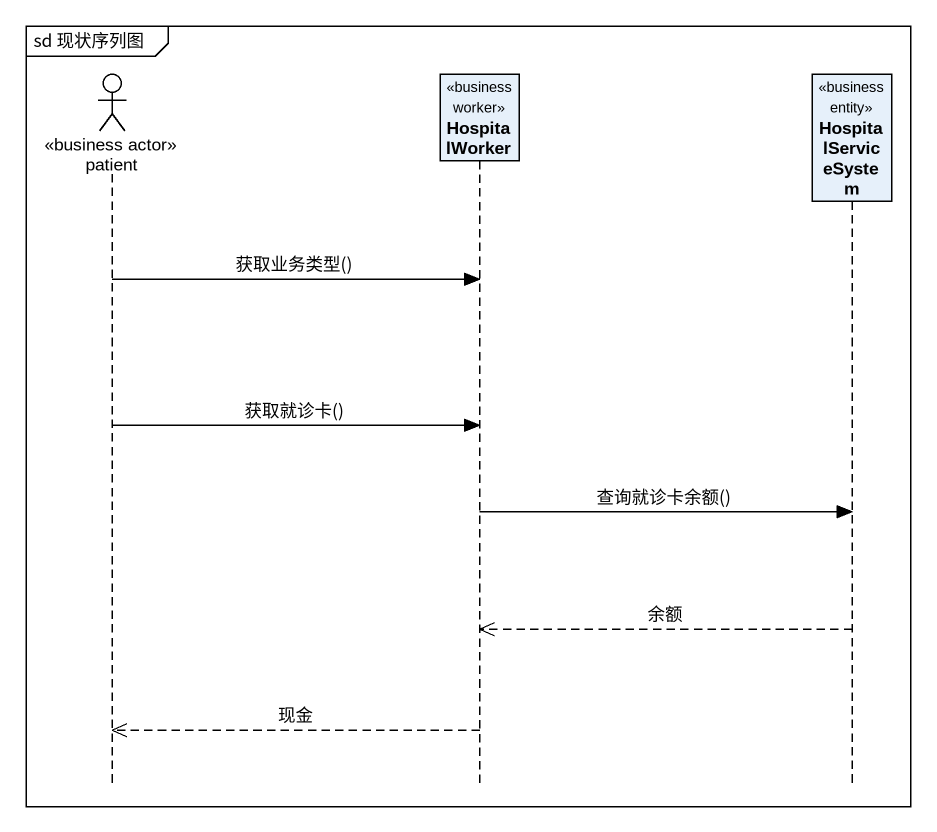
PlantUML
@startuml
mainframe sd 现状序列图
hide footbox
actor patient <<business actor>>
participant HospitalWorker <<business worker>>
participant HospitalServiceSystem <<business entity>>

patient -> HospitalWorker : 获取业务类型()
patient -> HospitalWorker : 获取就诊卡()
HospitalWorker -> HospitalServiceSystem : 查询就诊卡余额()
HospitalServiceSystem -->> HospitalWorker : 余额
HospitalWorker -->> patient : 现金
@enduml
